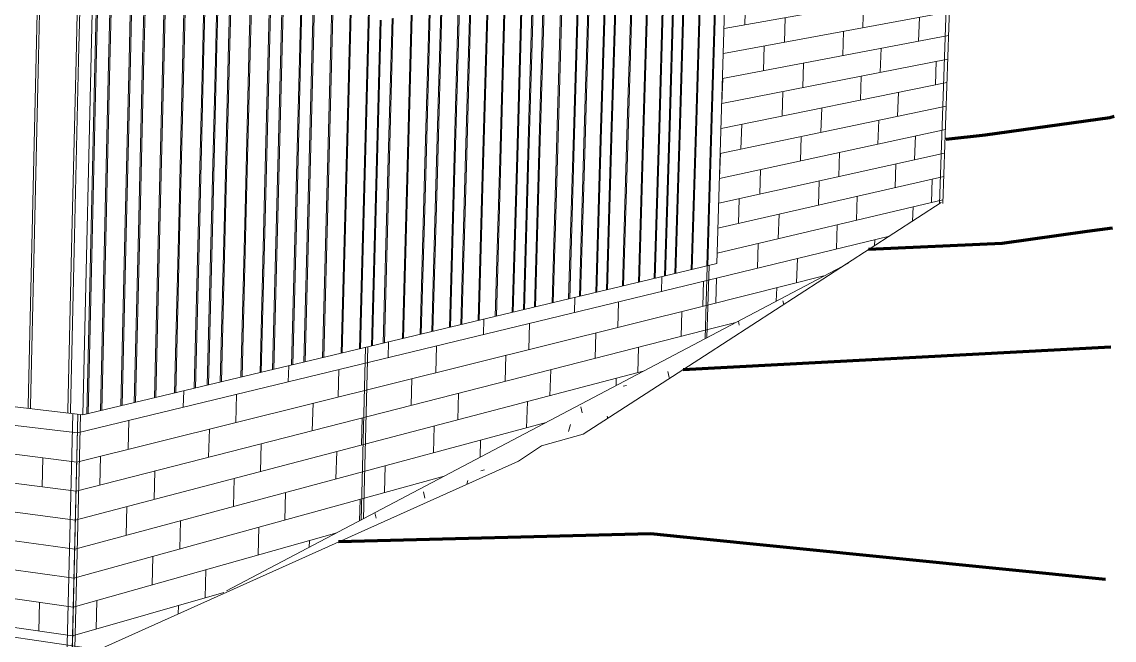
# Model space of a CAD drawing. Header units: inches. Extents: x 5690 to 5695, y -585 to 907.
# Drawn here: x 5694.6825 to 5694.8827, y 381.805 to 381.9184 of the extents above; entities that cross this region are included whole.
import ezdxf

# ---------------------------------------------------------------- set-up
doc = ezdxf.new("R2010")
doc.units = ezdxf.units.IN
doc.header["$MEASUREMENT"] = 0
for name, color, linetype, lineweight in [('A-DETL', 90, 'Continuous', 9), ('A-WALL-PATT-1', 111, 'Continuous', 9), ('C-TOPO', 7, 'Continuous', 9), ('C-TOPO-MAJR', 7, 'Continuous', 70), ('G-ANNO-SYMB-1', 111, 'Continuous', 9), ('I-WALL', 2, 'Continuous', 13), ('I-WALL-1', 2, 'Continuous', 9), ('S-FNDN', 32, 'Continuous', 13), ('S-FNDN-1', 32, 'Continuous', 9)]:
    doc.layers.add(name, color=color, linetype=linetype, lineweight=lineweight)

# ---------------------------------------------------------------- blocks, each defined once
blk = doc.blocks.new('FP_124-3D View 1 Copy 1 Copy 1 Copy 1')
at = {"layer": 'A-WALL-PATT-1'}
for p, q in [((-8118.23335, 381.86652), (-8118.2335, 381.86722)), ((-8118.24151, 381.86271), (-8118.24168, 381.86347))]:
    blk.add_line(p, q, dxfattribs=at)
blk = doc.blocks.new('FP_125-3D View 1 Copy 1 Copy 1 Copy 1')
at = {"layer": 'A-WALL-PATT-1'}
for p, q in [((-8118.20822, 381.92787), (-8118.20814, 381.93027)), ((-8118.24415, 381.92176), (-8118.20273, 381.9288)), ((-8118.22213, 381.9255), (-8118.22205, 381.92795)), ((-8118.21179, 381.92291), (-8118.21164, 381.92729)), ((-8118.24429, 381.91716), (-8118.20288, 381.92448)), ((-8118.23664, 381.92304), (-8118.23656, 381.92554)), ((-8118.22584, 381.92042), (-8118.2257, 381.9249)), ((-8118.20512, 381.91978), (-8118.20498, 381.92411)), ((-8118.2405, 381.91783), (-8118.24036, 381.9224)), ((-8118.21888, 381.91726), (-8118.21874, 381.92168)), ((-8118.24443, 381.91257), (-8118.20302, 381.92016)), ((-8118.23323, 381.91462), (-8118.23309, 381.91914)), ((-8118.20865, 381.9148), (-8118.20851, 381.91916)), ((-8118.24457, 381.90798), (-8118.20317, 381.91585)), ((-8118.22256, 381.91216), (-8118.22241, 381.91661)), ((-8118.23706, 381.90941), (-8118.23692, 381.91395)), ((-8118.21567, 381.9091), (-8118.21553, 381.9135)), ((-8118.24471, 381.9034), (-8118.20331, 381.91153)), ((-8118.22987, 381.90631), (-8118.22973, 381.9108)), ((-8118.20555, 381.9068), (-8118.20541, 381.91112)), ((-8118.2447, 381.9034), (-8118.24455, 381.90799)), ((-8118.21931, 381.904), (-8118.21917, 381.90842)), ((-8118.24485, 381.89881), (-8118.20346, 381.90722)), ((-8118.23366, 381.90109), (-8118.23352, 381.9056)), ((-8118.2125, 381.90105), (-8118.21236, 381.90541)), ((-8118.24499, 381.89423), (-8118.2036, 381.90291)), ((-8118.22655, 381.8981), (-8118.22641, 381.90256)), ((-8118.2161, 381.89593), (-8118.21596, 381.90032)), ((-8118.24514, 381.88965), (-8118.20374, 381.89861)), ((-8118.24121, 381.89503), (-8118.24107, 381.89958)), ((-8118.2303, 381.89286), (-8118.23016, 381.89734)), ((-8118.20937, 381.89308), (-8118.20923, 381.89742)), ((-8118.24528, 381.88508), (-8118.20389, 381.8943)), ((-8118.24512, 381.88966), (-8118.24498, 381.89424)), ((-8118.22327, 381.88998), (-8118.22313, 381.89441)), ((-8118.21294, 381.88796), (-8118.21279, 381.89232)), ((-8118.24542, 381.8805), (-8118.20403, 381.89)), ((-8118.23777, 381.88675), (-8118.23763, 381.89128)), ((-8118.22698, 381.88473), (-8118.22684, 381.88919)), ((-8118.20627, 381.88521), (-8118.20613, 381.88952)), ((-8118.24556, 381.87593), (-8118.20418, 381.8857)), ((-8118.24164, 381.88137), (-8118.2415, 381.88592)), ((-8118.22003, 381.88196), (-8118.21988, 381.88636)), ((-8118.20974, 381.88181), (-8118.20966, 381.88441)), ((-8118.23437, 381.87857), (-8118.23423, 381.88307)), ((-8118.2237, 381.8767), (-8118.22356, 381.88113)), ((-8118.24746, 381.87094), (-8118.214, 381.87905)), ((-8118.2382, 381.87319), (-8118.23805, 381.87771)), ((-8118.21671, 381.8773), (-8118.21668, 381.87841)), ((-8118.23101, 381.8705), (-8118.23087, 381.87496)), ((-8118.2476, 381.86636), (-8118.22599, 381.87175)), ((-8118.24582, 381.86681), (-8118.24568, 381.87137)), ((-8118.23473, 381.86714), (-8118.23465, 381.86959)), ((-8118.24774, 381.86179), (-8118.24216, 381.86321)), ((-8118.2422, 381.8632), (-8118.2422, 381.86321))]:
    blk.add_line(p, q, dxfattribs=at)
blk = doc.blocks.new('FP_131-3D View 1 Copy 1 Copy 1 Copy 1')
at = {"layer": 'A-WALL-PATT-1'}
for p, q in [((-8118.31629, 381.91721), (-8118.31548, 381.94785)), ((-8118.31607, 381.91724), (-8118.31527, 381.94788)), ((-8118.31289, 381.91775), (-8118.31209, 381.94826)), ((-8118.31268, 381.91779), (-8118.31187, 381.94828)), ((-8118.30953, 381.91829), (-8118.30872, 381.94866)), ((-8118.30932, 381.91832), (-8118.30851, 381.94869)), ((-8118.3313, 381.91481), (-8118.33051, 381.94605)), ((-8118.33107, 381.91484), (-8118.33028, 381.94607)), ((-8118.32777, 381.91537), (-8118.32698, 381.94647)), ((-8118.32755, 381.91541), (-8118.32675, 381.9465)), ((-8118.32546, 381.91574), (-8118.32467, 381.94675)), ((-8118.32524, 381.91578), (-8118.32444, 381.94678)), ((-8118.32199, 381.9163), (-8118.32119, 381.94717)), ((-8118.32177, 381.91633), (-8118.32097, 381.94719)), ((-8118.31971, 381.91666), (-8118.31891, 381.94744)), ((-8118.31949, 381.9167), (-8118.31869, 381.94746)), ((-8118.35086, 381.91168), (-8118.35009, 381.9437)), ((-8118.35062, 381.91172), (-8118.34985, 381.94373)), ((-8118.34715, 381.91227), (-8118.34638, 381.94415)), ((-8118.34692, 381.91231), (-8118.34614, 381.94417)), ((-8118.34348, 381.91286), (-8118.3427, 381.94459)), ((-8118.34325, 381.9129), (-8118.34247, 381.94461)), ((-8118.33984, 381.91344), (-8118.33906, 381.94502)), ((-8118.33961, 381.91348), (-8118.33883, 381.94505)), ((-8118.33746, 381.91382), (-8118.33667, 381.94531)), ((-8118.33723, 381.91386), (-8118.33644, 381.94534)), ((-8118.33509, 381.9142), (-8118.3343, 381.94559)), ((-8118.33486, 381.91424), (-8118.33407, 381.94562)), ((-8118.35959, 381.91028), (-8118.35883, 381.94265)), ((-8118.35935, 381.91032), (-8118.35859, 381.94268)), ((-8118.35709, 381.91068), (-8118.35633, 381.94295)), ((-8118.35685, 381.91072), (-8118.35608, 381.94298)), ((-8118.35332, 381.91129), (-8118.35256, 381.9434)), ((-8118.35308, 381.91132), (-8118.35232, 381.94343)), ((-8118.24947, 381.9002), (-8118.24862, 381.92803)), ((-8118.24928, 381.90023), (-8118.24843, 381.92806)), ((-8118.24665, 381.90076), (-8118.2458, 381.92848)), ((-8118.24647, 381.9008), (-8118.24562, 381.92851)), ((-8118.26209, 381.89768), (-8118.26125, 381.92601)), ((-8118.2619, 381.89771), (-8118.26106, 381.92604)), ((-8118.25917, 381.89826), (-8118.25832, 381.92648)), ((-8118.25898, 381.8983), (-8118.25814, 381.92651)), ((-8118.25627, 381.89884), (-8118.25543, 381.92694)), ((-8118.25609, 381.89888), (-8118.25524, 381.92697)), ((-8118.25437, 381.89922), (-8118.25353, 381.92725)), ((-8118.25419, 381.89925), (-8118.25334, 381.92728)), ((-8118.25249, 381.89959), (-8118.25164, 381.92755)), ((-8118.25231, 381.89963), (-8118.25146, 381.92758)), ((-8118.27499, 381.8951), (-8118.27415, 381.92395)), ((-8118.27479, 381.89514), (-8118.27396, 381.92398)), ((-8118.27196, 381.89571), (-8118.27112, 381.92443)), ((-8118.27177, 381.89574), (-8118.27093, 381.92446)), ((-8118.26997, 381.8961), (-8118.26914, 381.92475)), ((-8118.26978, 381.89614), (-8118.26895, 381.92478)), ((-8118.26699, 381.8967), (-8118.26615, 381.92523)), ((-8118.2668, 381.89674), (-8118.26596, 381.92526)), ((-8118.26503, 381.89709), (-8118.26419, 381.92554)), ((-8118.26484, 381.89713), (-8118.264, 381.92557)), ((-8118.28856, 381.89239), (-8118.28774, 381.92178)), ((-8118.28836, 381.89243), (-8118.28753, 381.92181)), ((-8118.28542, 381.89302), (-8118.28459, 381.92228)), ((-8118.28522, 381.89306), (-8118.28439, 381.92231)), ((-8118.2823, 381.89364), (-8118.28147, 381.92278)), ((-8118.28211, 381.89368), (-8118.28128, 381.92281)), ((-8118.28026, 381.89405), (-8118.27943, 381.9231)), ((-8118.28007, 381.89409), (-8118.27924, 381.92314)), ((-8118.27823, 381.89445), (-8118.2774, 381.92343)), ((-8118.27804, 381.89449), (-8118.27721, 381.92346)), ((-8118.29919, 381.89027), (-8118.29837, 381.92008)), ((-8118.29898, 381.89031), (-8118.29816, 381.92011)), ((-8118.29705, 381.89069), (-8118.29623, 381.92042)), ((-8118.29684, 381.89073), (-8118.29603, 381.92045)), ((-8118.29384, 381.89133), (-8118.29302, 381.92093)), ((-8118.29363, 381.89138), (-8118.29281, 381.92096)), ((-8118.29173, 381.89176), (-8118.29091, 381.92127)), ((-8118.29153, 381.8918), (-8118.2907, 381.9213)), ((-8118.3137, 381.88737), (-8118.31289, 381.91775)), ((-8118.31348, 381.88741), (-8118.31268, 381.91779)), ((-8118.31289, 381.91775), (-8118.31289, 381.91775)), ((-8118.31268, 381.91779), (-8118.31268, 381.91779)), ((-8118.31034, 381.88804), (-8118.30953, 381.91829)), ((-8118.31012, 381.88808), (-8118.30932, 381.91832)), ((-8118.30953, 381.91829), (-8118.30953, 381.91829)), ((-8118.30932, 381.91832), (-8118.30932, 381.91832)), ((-8118.30814, 381.88848), (-8118.30733, 381.91864)), ((-8118.30793, 381.88852), (-8118.30712, 381.91868)), ((-8118.30595, 381.88891), (-8118.30514, 381.91899)), ((-8118.30574, 381.88896), (-8118.30493, 381.91903)), ((-8118.30245, 381.88961), (-8118.30164, 381.91955)), ((-8118.30224, 381.88966), (-8118.30143, 381.91959)), ((-8118.32626, 381.88486), (-8118.32546, 381.91574)), ((-8118.32603, 381.8849), (-8118.32524, 381.91578)), ((-8118.32546, 381.91574), (-8118.32546, 381.91574)), ((-8118.32524, 381.91578), (-8118.32524, 381.91578)), ((-8118.32278, 381.88555), (-8118.32199, 381.9163)), ((-8118.32256, 381.8856), (-8118.32177, 381.91633)), ((-8118.32199, 381.9163), (-8118.32199, 381.9163)), ((-8118.32177, 381.91633), (-8118.32177, 381.91633)), ((-8118.32051, 381.88601), (-8118.31971, 381.91666)), ((-8118.32029, 381.88605), (-8118.31949, 381.9167)), ((-8118.31971, 381.91666), (-8118.31971, 381.91666)), ((-8118.31949, 381.9167), (-8118.31949, 381.9167)), ((-8118.31709, 381.88669), (-8118.31629, 381.91721)), ((-8118.31687, 381.88673), (-8118.31607, 381.91724)), ((-8118.31629, 381.91721), (-8118.31629, 381.91721)), ((-8118.31607, 381.91724), (-8118.31607, 381.91724)), ((-8118.33824, 381.88246), (-8118.33746, 381.91382)), ((-8118.33801, 381.88251), (-8118.33723, 381.91386)), ((-8118.33746, 381.91382), (-8118.33746, 381.91382)), ((-8118.33723, 381.91386), (-8118.33723, 381.91386)), ((-8118.33587, 381.88294), (-8118.33509, 381.9142)), ((-8118.33564, 381.88298), (-8118.33486, 381.91424)), ((-8118.33509, 381.9142), (-8118.33509, 381.9142)), ((-8118.33486, 381.91424), (-8118.33486, 381.91424)), ((-8118.33209, 381.88369), (-8118.3313, 381.91481)), ((-8118.33186, 381.88374), (-8118.33107, 381.91484)), ((-8118.3313, 381.91481), (-8118.3313, 381.91481)), ((-8118.33107, 381.91484), (-8118.33107, 381.91484)), ((-8118.32856, 381.8844), (-8118.32777, 381.91537)), ((-8118.32834, 381.88444), (-8118.32755, 381.91541)), ((-8118.32777, 381.91537), (-8118.32777, 381.91537)), ((-8118.32755, 381.91541), (-8118.32755, 381.91541)), ((-8118.35163, 381.87979), (-8118.35086, 381.91168)), ((-8118.35139, 381.87984), (-8118.35062, 381.91172)), ((-8118.35086, 381.91168), (-8118.35086, 381.91168)), ((-8118.35062, 381.91172), (-8118.35062, 381.91172)), ((-8118.34792, 381.88053), (-8118.34715, 381.91227)), ((-8118.34769, 381.88058), (-8118.34692, 381.91231)), ((-8118.34715, 381.91227), (-8118.34715, 381.91227)), ((-8118.34692, 381.91231), (-8118.34692, 381.91231)), ((-8118.34425, 381.88126), (-8118.34348, 381.91286)), ((-8118.34402, 381.88131), (-8118.34325, 381.9129)), ((-8118.34348, 381.91286), (-8118.34348, 381.91286)), ((-8118.34325, 381.9129), (-8118.34325, 381.9129)), ((-8118.34062, 381.88199), (-8118.33984, 381.91344)), ((-8118.34039, 381.88203), (-8118.33961, 381.91348)), ((-8118.33984, 381.91344), (-8118.33984, 381.91344)), ((-8118.33961, 381.91348), (-8118.33961, 381.91348)), ((-8118.36035, 381.87805), (-8118.35959, 381.91028)), ((-8118.36011, 381.87809), (-8118.35935, 381.91032)), ((-8118.35959, 381.91028), (-8118.35959, 381.91028)), ((-8118.35935, 381.91032), (-8118.35935, 381.91032)), ((-8118.35785, 381.87855), (-8118.35709, 381.91068)), ((-8118.35761, 381.87859), (-8118.35685, 381.91072)), ((-8118.35709, 381.91068), (-8118.35709, 381.91068)), ((-8118.35685, 381.91072), (-8118.35685, 381.91072)), ((-8118.35409, 381.8793), (-8118.35332, 381.91129)), ((-8118.35385, 381.87934), (-8118.35308, 381.91132)), ((-8118.35332, 381.91129), (-8118.35332, 381.91129)), ((-8118.35308, 381.91132), (-8118.35308, 381.91132)), ((-8118.25332, 381.87217), (-8118.25249, 381.89959)), ((-8118.25314, 381.87222), (-8118.25231, 381.89963)), ((-8118.25249, 381.89959), (-8118.25249, 381.89959)), ((-8118.25231, 381.89963), (-8118.25231, 381.89963)), ((-8118.2503, 381.87289), (-8118.24947, 381.9002)), ((-8118.25012, 381.87294), (-8118.24928, 381.90023)), ((-8118.24947, 381.9002), (-8118.24947, 381.9002)), ((-8118.24928, 381.90023), (-8118.24928, 381.90023)), ((-8118.24748, 381.87357), (-8118.24665, 381.90076)), ((-8118.2473, 381.87361), (-8118.24647, 381.9008)), ((-8118.24665, 381.90076), (-8118.24665, 381.90076)), ((-8118.24647, 381.9008), (-8118.24647, 381.9008)), ((-8118.26292, 381.86988), (-8118.26209, 381.89768)), ((-8118.26273, 381.86993), (-8118.2619, 381.89771)), ((-8118.26209, 381.89768), (-8118.26209, 381.89768)), ((-8118.2619, 381.89771), (-8118.2619, 381.89771)), ((-8118.26, 381.87058), (-8118.25917, 381.89826)), ((-8118.25981, 381.87062), (-8118.25898, 381.8983)), ((-8118.25917, 381.89826), (-8118.25917, 381.89826)), ((-8118.25898, 381.8983), (-8118.25898, 381.8983)), ((-8118.2571, 381.87127), (-8118.25627, 381.89884)), ((-8118.25692, 381.87131), (-8118.25609, 381.89888)), ((-8118.25627, 381.89884), (-8118.25627, 381.89884)), ((-8118.25609, 381.89888), (-8118.25609, 381.89888)), ((-8118.25521, 381.87172), (-8118.25437, 381.89922)), ((-8118.25502, 381.87177), (-8118.25419, 381.89925)), ((-8118.25437, 381.89922), (-8118.25437, 381.89922)), ((-8118.25419, 381.89925), (-8118.25419, 381.89925)), ((-8118.27278, 381.86753), (-8118.27196, 381.89571)), ((-8118.27259, 381.86757), (-8118.27177, 381.89574)), ((-8118.27196, 381.89571), (-8118.27196, 381.89571)), ((-8118.27177, 381.89574), (-8118.27177, 381.89574)), ((-8118.2708, 381.868), (-8118.26997, 381.8961)), ((-8118.27061, 381.86805), (-8118.26978, 381.89614)), ((-8118.26997, 381.8961), (-8118.26997, 381.8961)), ((-8118.26978, 381.89614), (-8118.26978, 381.89614)), ((-8118.26781, 381.86871), (-8118.26699, 381.8967)), ((-8118.26762, 381.86876), (-8118.2668, 381.89674)), ((-8118.26699, 381.8967), (-8118.26699, 381.8967)), ((-8118.2668, 381.89674), (-8118.2668, 381.89674)), ((-8118.26586, 381.86918), (-8118.26503, 381.89709)), ((-8118.26567, 381.86922), (-8118.26484, 381.89713)), ((-8118.26503, 381.89709), (-8118.26503, 381.89709)), ((-8118.26484, 381.89713), (-8118.26484, 381.89713)), ((-8118.28312, 381.86506), (-8118.2823, 381.89364)), ((-8118.28292, 381.86511), (-8118.28211, 381.89368)), ((-8118.2823, 381.89364), (-8118.2823, 381.89364)), ((-8118.28211, 381.89368), (-8118.28211, 381.89368)), ((-8118.28108, 381.86555), (-8118.28026, 381.89405)), ((-8118.28088, 381.86559), (-8118.28007, 381.89409)), ((-8118.28026, 381.89405), (-8118.28026, 381.89405)), ((-8118.28007, 381.89409), (-8118.28007, 381.89409)), ((-8118.27905, 381.86603), (-8118.27823, 381.89445)), ((-8118.27885, 381.86608), (-8118.27804, 381.89449)), ((-8118.27823, 381.89445), (-8118.27823, 381.89445)), ((-8118.27804, 381.89449), (-8118.27804, 381.89449)), ((-8118.2758, 381.86681), (-8118.27499, 381.8951)), ((-8118.27561, 381.86685), (-8118.27479, 381.89514)), ((-8118.27499, 381.8951), (-8118.27499, 381.8951)), ((-8118.27479, 381.89514), (-8118.27479, 381.89514)), ((-8118.29254, 381.86281), (-8118.29173, 381.89176)), ((-8118.29233, 381.86286), (-8118.29153, 381.8918)), ((-8118.29173, 381.89176), (-8118.29173, 381.89176)), ((-8118.29153, 381.8918), (-8118.29153, 381.8918)), ((-8118.28937, 381.86357), (-8118.28856, 381.89239)), ((-8118.28917, 381.86361), (-8118.28836, 381.89243)), ((-8118.28856, 381.89239), (-8118.28856, 381.89239)), ((-8118.28836, 381.89243), (-8118.28836, 381.89243)), ((-8118.28623, 381.86432), (-8118.28542, 381.89302)), ((-8118.28603, 381.86436), (-8118.28522, 381.89306)), ((-8118.28542, 381.89302), (-8118.28542, 381.89302)), ((-8118.28522, 381.89306), (-8118.28522, 381.89306)), ((-8118.30325, 381.86025), (-8118.30245, 381.88961)), ((-8118.30304, 381.8603), (-8118.30224, 381.88966)), ((-8118.30245, 381.88961), (-8118.30245, 381.88961)), ((-8118.30224, 381.88966), (-8118.30224, 381.88966)), ((-8118.29999, 381.86103), (-8118.29919, 381.89027)), ((-8118.29978, 381.86108), (-8118.29898, 381.89031)), ((-8118.29919, 381.89027), (-8118.29919, 381.89027)), ((-8118.29898, 381.89031), (-8118.29898, 381.89031)), ((-8118.29785, 381.86154), (-8118.29705, 381.89069)), ((-8118.29765, 381.86159), (-8118.29684, 381.89073)), ((-8118.29705, 381.89069), (-8118.29705, 381.89069)), ((-8118.29684, 381.89073), (-8118.29684, 381.89073)), ((-8118.29464, 381.86231), (-8118.29384, 381.89133)), ((-8118.29444, 381.86236), (-8118.29363, 381.89138)), ((-8118.29384, 381.89133), (-8118.29384, 381.89133)), ((-8118.29363, 381.89138), (-8118.29363, 381.89138)), ((-8118.31113, 381.85837), (-8118.31034, 381.88804)), ((-8118.31092, 381.85842), (-8118.31012, 381.88808)), ((-8118.31034, 381.88804), (-8118.31034, 381.88804)), ((-8118.31012, 381.88808), (-8118.31012, 381.88808)), ((-8118.30893, 381.8589), (-8118.30814, 381.88848)), ((-8118.30872, 381.85895), (-8118.30793, 381.88852)), ((-8118.30814, 381.88848), (-8118.30814, 381.88848)), ((-8118.30793, 381.88852), (-8118.30793, 381.88852)), ((-8118.30675, 381.85942), (-8118.30595, 381.88891)), ((-8118.30653, 381.85947), (-8118.30574, 381.88896)), ((-8118.30595, 381.88891), (-8118.30595, 381.88891)), ((-8118.30574, 381.88896), (-8118.30574, 381.88896)), ((-8118.32334, 381.85545), (-8118.32256, 381.8856)), ((-8118.32256, 381.8856), (-8118.32256, 381.8856)), ((-8118.32129, 381.85594), (-8118.32051, 381.88601)), ((-8118.32107, 381.856), (-8118.32029, 381.88605)), ((-8118.32051, 381.88601), (-8118.32051, 381.88601)), ((-8118.32029, 381.88605), (-8118.32029, 381.88605)), ((-8118.31788, 381.85676), (-8118.31709, 381.88669)), ((-8118.31766, 381.85681), (-8118.31687, 381.88673)), ((-8118.31709, 381.88669), (-8118.31709, 381.88669)), ((-8118.31687, 381.88673), (-8118.31687, 381.88673)), ((-8118.31449, 381.85757), (-8118.3137, 381.88737)), ((-8118.31427, 381.85762), (-8118.31348, 381.88741)), ((-8118.3137, 381.88737), (-8118.3137, 381.88737)), ((-8118.31348, 381.88741), (-8118.31348, 381.88741)), ((-8118.33286, 381.85318), (-8118.33209, 381.88369)), ((-8118.33263, 381.85324), (-8118.33186, 381.88374)), ((-8118.33209, 381.88369), (-8118.33209, 381.88369)), ((-8118.33186, 381.88374), (-8118.33186, 381.88374)), ((-8118.32934, 381.85402), (-8118.32856, 381.8844)), ((-8118.32911, 381.85408), (-8118.32834, 381.88444)), ((-8118.32856, 381.8844), (-8118.32856, 381.8844)), ((-8118.32834, 381.88444), (-8118.32834, 381.88444)), ((-8118.32703, 381.85457), (-8118.32626, 381.88486)), ((-8118.32681, 381.85463), (-8118.32603, 381.8849)), ((-8118.32626, 381.88486), (-8118.32626, 381.88486)), ((-8118.32603, 381.8849), (-8118.32603, 381.8849)), ((-8118.32356, 381.8554), (-8118.32278, 381.88555)), ((-8118.32278, 381.88555), (-8118.32278, 381.88555)), ((-8118.34138, 381.85115), (-8118.34062, 381.88199)), ((-8118.34115, 381.8512), (-8118.34039, 381.88203)), ((-8118.34062, 381.88199), (-8118.34062, 381.88199)), ((-8118.34039, 381.88203), (-8118.34039, 381.88203)), ((-8118.339, 381.85172), (-8118.33824, 381.88246)), ((-8118.33878, 381.85177), (-8118.33801, 381.88251)), ((-8118.33824, 381.88246), (-8118.33824, 381.88246)), ((-8118.33801, 381.88251), (-8118.33801, 381.88251)), ((-8118.33664, 381.85228), (-8118.33587, 381.88294)), ((-8118.33641, 381.85233), (-8118.33564, 381.88298)), ((-8118.33587, 381.88294), (-8118.33587, 381.88294)), ((-8118.33564, 381.88298), (-8118.33564, 381.88298)), ((-8118.35238, 381.84852), (-8118.35163, 381.87979)), ((-8118.35214, 381.84858), (-8118.35139, 381.87984)), ((-8118.35163, 381.87979), (-8118.35163, 381.87979)), ((-8118.35139, 381.87984), (-8118.35139, 381.87984)), ((-8118.34868, 381.84941), (-8118.34792, 381.88053)), ((-8118.34844, 381.84946), (-8118.34769, 381.88058)), ((-8118.34792, 381.88053), (-8118.34792, 381.88053)), ((-8118.34769, 381.88058), (-8118.34769, 381.88058)), ((-8118.34501, 381.85028), (-8118.34425, 381.88126)), ((-8118.34478, 381.85034), (-8118.34402, 381.88131)), ((-8118.34425, 381.88126), (-8118.34425, 381.88126)), ((-8118.34402, 381.88131), (-8118.34402, 381.88131)), ((-8118.36109, 381.84644), (-8118.36035, 381.87805)), ((-8118.36085, 381.8465), (-8118.36011, 381.87809)), ((-8118.36035, 381.87805), (-8118.36035, 381.87805)), ((-8118.36011, 381.87809), (-8118.36011, 381.87809)), ((-8118.3586, 381.84704), (-8118.35785, 381.87855)), ((-8118.35835, 381.8471), (-8118.35761, 381.87859)), ((-8118.35785, 381.87855), (-8118.35785, 381.87855)), ((-8118.35761, 381.87859), (-8118.35761, 381.87859)), ((-8118.35484, 381.84794), (-8118.35409, 381.8793)), ((-8118.3546, 381.84799), (-8118.35385, 381.87934)), ((-8118.35409, 381.8793), (-8118.35409, 381.8793)), ((-8118.35385, 381.87934), (-8118.35385, 381.87934))]:
    blk.add_line(p, q, dxfattribs=at)
blk = doc.blocks.new('FP_132-3D View 1 Copy 1 Copy 1 Copy 1')
at = {"layer": 'A-WALL-PATT-1'}
for p, q in [((-8118.36743, 382.04158), (-8118.36724, 382.04965)), ((-8118.36696, 382.04158), (-8118.36677, 382.04965)), ((-8118.36002, 382.04159), (-8118.35983, 382.0497)), ((-8118.35954, 382.04159), (-8118.35935, 382.0497)), ((-8118.36817, 382.00898), (-8118.36743, 382.04158)), ((-8118.3677, 382.00897), (-8118.36696, 382.04158)), ((-8118.36743, 382.04158), (-8118.36743, 382.04158)), ((-8118.36696, 382.04158), (-8118.36696, 382.04158)), ((-8118.36078, 382.00884), (-8118.36002, 382.04159)), ((-8118.3603, 382.00883), (-8118.35954, 382.04159)), ((-8118.36002, 382.04159), (-8118.36002, 382.04159)), ((-8118.35954, 382.04159), (-8118.35954, 382.04159)), ((-8118.36891, 381.97651), (-8118.36817, 382.00898)), ((-8118.36844, 381.9765), (-8118.3677, 382.00897)), ((-8118.36817, 382.00898), (-8118.36817, 382.00898)), ((-8118.3677, 382.00897), (-8118.3677, 382.00897)), ((-8118.36154, 381.97622), (-8118.36078, 382.00884)), ((-8118.36106, 381.97621), (-8118.3603, 382.00883)), ((-8118.36078, 382.00884), (-8118.36078, 382.00884)), ((-8118.3603, 382.00883), (-8118.3603, 382.00883)), ((-8118.36965, 381.94418), (-8118.36891, 381.97651)), ((-8118.36918, 381.94415), (-8118.36844, 381.9765)), ((-8118.36891, 381.97651), (-8118.36891, 381.97651)), ((-8118.36844, 381.9765), (-8118.36844, 381.9765)), ((-8118.36229, 381.94374), (-8118.36154, 381.97622)), ((-8118.36182, 381.94372), (-8118.36106, 381.97621)), ((-8118.36154, 381.97622), (-8118.36154, 381.97622)), ((-8118.36106, 381.97621), (-8118.36106, 381.97621)), ((-8118.37039, 381.91198), (-8118.36965, 381.94418)), ((-8118.36992, 381.91195), (-8118.36918, 381.94415)), ((-8118.36965, 381.94418), (-8118.36965, 381.94418)), ((-8118.36918, 381.94415), (-8118.36918, 381.94415)), ((-8118.36305, 381.9114), (-8118.36229, 381.94374)), ((-8118.36258, 381.91136), (-8118.36182, 381.94372)), ((-8118.36229, 381.94374), (-8118.36229, 381.94374)), ((-8118.36182, 381.94372), (-8118.36182, 381.94372)), ((-8118.37112, 381.87991), (-8118.37039, 381.91198)), ((-8118.37065, 381.87987), (-8118.36992, 381.91195)), ((-8118.37039, 381.91198), (-8118.37039, 381.91198)), ((-8118.36992, 381.91195), (-8118.36992, 381.91195)), ((-8118.3638, 381.87918), (-8118.36305, 381.9114)), ((-8118.36333, 381.87913), (-8118.36258, 381.91136)), ((-8118.36305, 381.9114), (-8118.36305, 381.9114)), ((-8118.36258, 381.91136), (-8118.36258, 381.91136)), ((-8118.37185, 381.84798), (-8118.37112, 381.87991)), ((-8118.37138, 381.84792), (-8118.37065, 381.87987)), ((-8118.37112, 381.87991), (-8118.37112, 381.87991)), ((-8118.37065, 381.87987), (-8118.37065, 381.87987)), ((-8118.36455, 381.8471), (-8118.3638, 381.87918)), ((-8118.36408, 381.84704), (-8118.36333, 381.87913)), ((-8118.3638, 381.87918), (-8118.3638, 381.87918)), ((-8118.36333, 381.87913), (-8118.36333, 381.87913)), ((-8118.37186, 381.84748), (-8118.37185, 381.84798)), ((-8118.37185, 381.84798), (-8118.37185, 381.84798)), ((-8118.37139, 381.84742), (-8118.37138, 381.84792)), ((-8118.37138, 381.84792), (-8118.37138, 381.84792)), ((-8118.36456, 381.8466), (-8118.36455, 381.8471)), ((-8118.36455, 381.8471), (-8118.36455, 381.8471)), ((-8118.36409, 381.84654), (-8118.36408, 381.84704)), ((-8118.36408, 381.84704), (-8118.36408, 381.84704))]:
    blk.add_line(p, q, dxfattribs=at)
blk = doc.blocks.new('FP_141-3D View 1 Copy 1 Copy 1 Copy 1')
at = {"layer": 'A-WALL-PATT-1'}
for p, q in [((-8118.25435, 381.85313), (-8118.2546, 381.85424)), ((-8118.26276, 381.85153), (-8118.26218, 381.85169)), ((-8118.27029, 381.84665), (-8118.27056, 381.84778)), ((-8118.26562, 381.84562), (-8118.26571, 381.84602)), ((-8118.27246, 381.84451), (-8118.27279, 381.84322)), ((-8118.28885, 381.83601), (-8118.28822, 381.83619)), ((-8118.29124, 381.83426), (-8118.29142, 381.83355)), ((-8118.29911, 381.83103), (-8118.2994, 381.8322)), ((-8118.30803, 381.82736), (-8118.30827, 381.82834))]:
    blk.add_line(p, q, dxfattribs=at)
blk = doc.blocks.new('FP_142-3D View 1 Copy 1 Copy 1 Copy 1')
at = {"layer": 'A-WALL-PATT-1'}
for p, q in [((-8118.25576, 381.86893), (-8118.25568, 381.8716)), ((-8118.36282, 381.84296), (-8118.24746, 381.87094)), ((-8118.2482, 381.86621), (-8118.24806, 381.87079)), ((-8118.2717, 381.86506), (-8118.27162, 381.8678)), ((-8118.36294, 381.83763), (-8118.2476, 381.86636)), ((-8118.26378, 381.86233), (-8118.26364, 381.86702)), ((-8118.28837, 381.86102), (-8118.2883, 381.86381)), ((-8118.25217, 381.86066), (-8118.25203, 381.86526)), ((-8118.36306, 381.83231), (-8118.24774, 381.86179)), ((-8118.28008, 381.85827), (-8118.27994, 381.86306)), ((-8118.30584, 381.85678), (-8118.30577, 381.85964)), ((-8118.26792, 381.85663), (-8118.26779, 381.86134)), ((-8118.29714, 381.85402), (-8118.29701, 381.85892)), ((-8118.2601, 381.85402), (-8118.25996, 381.85867)), ((-8118.28441, 381.85242), (-8118.28427, 381.85723)), ((-8118.36319, 381.82699), (-8118.25912, 381.85427)), ((-8118.32417, 381.85233), (-8118.32409, 381.85527)), ((-8118.31503, 381.84957), (-8118.31489, 381.85458)), ((-8118.27621, 381.84979), (-8118.27607, 381.85455)), ((-8118.30167, 381.848), (-8118.30153, 381.85293)), ((-8118.2641, 381.85164), (-8118.26406, 381.85298)), ((-8118.3434, 381.84767), (-8118.34333, 381.85067)), ((-8118.3338, 381.84489), (-8118.33367, 381.85003)), ((-8118.29307, 381.84537), (-8118.29294, 381.85024)), ((-8118.31977, 381.84338), (-8118.31963, 381.84842)), ((-8118.28049, 381.84393), (-8118.28035, 381.8487)), ((-8118.31074, 381.84074), (-8118.31061, 381.84572)), ((-8118.36331, 381.82167), (-8118.27691, 381.84489)), ((-8118.35351, 381.83998), (-8118.35339, 381.84525)), ((-8118.33876, 381.83852), (-8118.33863, 381.84369)), ((-8118.29755, 381.83934), (-8118.29741, 381.84423)), ((-8118.28901, 381.8385), (-8118.28892, 381.84166)), ((-8118.32928, 381.83588), (-8118.32915, 381.84098)), ((-8118.31543, 381.83454), (-8118.31529, 381.83954)), ((-8118.35872, 381.83342), (-8118.3586, 381.83871)), ((-8118.34874, 381.83077), (-8118.34862, 381.836)), ((-8118.30651, 381.83202), (-8118.30638, 381.83697)), ((-8118.36344, 381.81636), (-8118.2956, 381.83503)), ((-8118.33418, 381.8295), (-8118.33405, 381.83463)), ((-8118.32482, 381.82698), (-8118.32469, 381.83205)), ((-8118.31111, 381.82684), (-8118.31101, 381.83079)), ((-8118.35389, 381.8242), (-8118.35376, 381.82946)), ((-8118.34404, 381.82169), (-8118.34391, 381.82688)), ((-8118.32967, 381.8206), (-8118.32954, 381.82569)), ((-8118.36356, 381.81105), (-8118.31526, 381.82466)), ((-8118.32033, 381.82198), (-8118.32029, 381.82324)), ((-8118.34913, 381.81511), (-8118.349, 381.82033)), ((-8118.3394, 381.81274), (-8118.33928, 381.81789)), ((-8118.36369, 381.80574), (-8118.33597, 381.81373)), ((-8118.35935, 381.80699), (-8118.35922, 381.81227)), ((-8118.34434, 381.80976), (-8118.3443, 381.81133))]:
    blk.add_line(p, q, dxfattribs=at)
blk = doc.blocks.new('FP_143-3D View 1 Copy 1 Copy 1 Copy 1')
at = {"layer": 'A-WALL-PATT-1'}
for p, q in [((-8118.37521, 381.84448), (-8118.36282, 381.84296)), ((-8118.37532, 381.83919), (-8118.36294, 381.83763)), ((-8118.36928, 381.83311), (-8118.36916, 381.83842)), ((-8118.37544, 381.83391), (-8118.36306, 381.83231)), ((-8118.37556, 381.82863), (-8118.36319, 381.82699)), ((-8118.37568, 381.82335), (-8118.36331, 381.82167)), ((-8118.3758, 381.81808), (-8118.36344, 381.81636)), ((-8118.37592, 381.81281), (-8118.36356, 381.81105)), ((-8118.36989, 381.80665), (-8118.36977, 381.81193)), ((-8118.37604, 381.80754), (-8118.36369, 381.80574)), ((-8118.37616, 381.80228), (-8118.36631, 381.80081))]:
    blk.add_line(p, q, dxfattribs=at)

msp = doc.modelspace()

# ---------------------------------------------------------------- linework, layer by layer
at = {"layer": 'A-DETL'}
for p, q in [((5694.85224, 381.93107), (5694.8507, 381.88499)), ((5694.8085, 381.87363), (5694.80809, 381.86044)), ((5694.80814, 381.87354), (5694.80773, 381.86025)), ((5694.74554, 381.85863), (5694.74469, 381.82699)), ((5694.74596, 381.85874), (5694.74512, 381.82722)), ((5694.69185, 381.84649), (5694.6908, 381.80167)), ((5694.69279, 381.84638), (5694.69174, 381.80153)), ((5694.69327, 381.84632), (5694.6922, 381.80086))]:
    msp.add_line(p, q, dxfattribs=at)
at = {"layer": 'C-TOPO'}
for p, q in [((5694.85102, 381.88521), (5694.80764, 381.85711)), ((5694.85102, 381.88521), (5694.80764, 381.85711)), ((5694.80764, 381.85711), (5694.85102, 381.88521)), ((5694.85101, 381.88514), (5694.85102, 381.88523)), ((5694.80763, 381.85711), (5694.78542, 381.84272)), ((5694.80763, 381.85711), (5694.78542, 381.84272)), ((5694.78542, 381.84272), (5694.80763, 381.85711)), ((5694.78542, 381.84272), (5694.77775, 381.84061)), ((5694.78542, 381.84272), (5694.77775, 381.84061)), ((5694.77775, 381.84061), (5694.78542, 381.84272)), ((5694.77775, 381.84061), (5694.77356, 381.83781)), ((5694.77775, 381.84061), (5694.77356, 381.83781)), ((5694.77356, 381.83781), (5694.77775, 381.84061)), ((5694.77356, 381.83781), (5694.69669, 381.80324)), ((5694.77356, 381.83781), (5694.69669, 381.80324)), ((5694.69669, 381.80324), (5694.77356, 381.83781))]:
    msp.add_line(p, q, dxfattribs=at)
at = {"layer": 'C-TOPO-MAJR'}
for p, q in [((5694.8819, 381.90072), (5694.8591, 381.89758)), ((5694.88271, 381.90098), (5694.8819, 381.90072)), ((5694.8591, 381.89758), (5694.85188, 381.89677)), ((5694.86216, 381.87773), (5694.8377, 381.87658)), ((5694.88209, 381.8587), (5694.80371, 381.85456))]:
    msp.add_line(p, q, dxfattribs=at)
for points in [[(5694.8824, 381.8805, 0), (5694.87777, 381.87992, 0), (5694.86216, 381.87773, 0)], [(5694.88114, 381.81609, 0), (5694.80377, 381.82387, 0), (5694.79782, 381.82446, 0), (5694.74059, 381.82298, 0)]]:
    msp.add_polyline3d(points, dxfattribs=at)
at = {"layer": 'G-ANNO-SYMB-1'}
msp.add_line((5694.82324, 381.78461), (5694.60284, 381.81705), dxfattribs=at)
at = {"layer": 'I-WALL'}
for p, q in [((5694.69847, 382.04972), (5694.6937, 381.84627)), ((5694.80988, 381.87401), (5694.8145, 382.0237)), ((5694.6937, 381.84627), (5694.80988, 381.87401)), ((5694.65727, 381.85066), (5694.6937, 381.84627))]:
    msp.add_line(p, q, dxfattribs=at)
at = {"layer": 'S-FNDN'}
for p, q in [((5694.85132, 381.88503), (5694.85287, 381.93118)), ((5694.83401, 381.87411), (5694.72005, 381.81399)), ((5694.69279, 381.84637), (5694.69171, 381.80037))]:
    msp.add_line(p, q, dxfattribs=at)

# ---------------------------------------------------------------- block references
at = {"layer": 'I-WALL-1'}
for name in ['FP_131-3D View 1 Copy 1 Copy 1 Copy 1', 'FP_132-3D View 1 Copy 1 Copy 1 Copy 1']:
    msp.add_blockref(name, (13813.05552, 0), dxfattribs=at)
at = {"layer": 'S-FNDN-1'}
for name in ['FP_125-3D View 1 Copy 1 Copy 1 Copy 1', 'FP_142-3D View 1 Copy 1 Copy 1 Copy 1', 'FP_124-3D View 1 Copy 1 Copy 1 Copy 1', 'FP_141-3D View 1 Copy 1 Copy 1 Copy 1', 'FP_143-3D View 1 Copy 1 Copy 1 Copy 1']:
    msp.add_blockref(name, (13813.05552, 0), dxfattribs=at)

doc.saveas('drawing.dxf')
